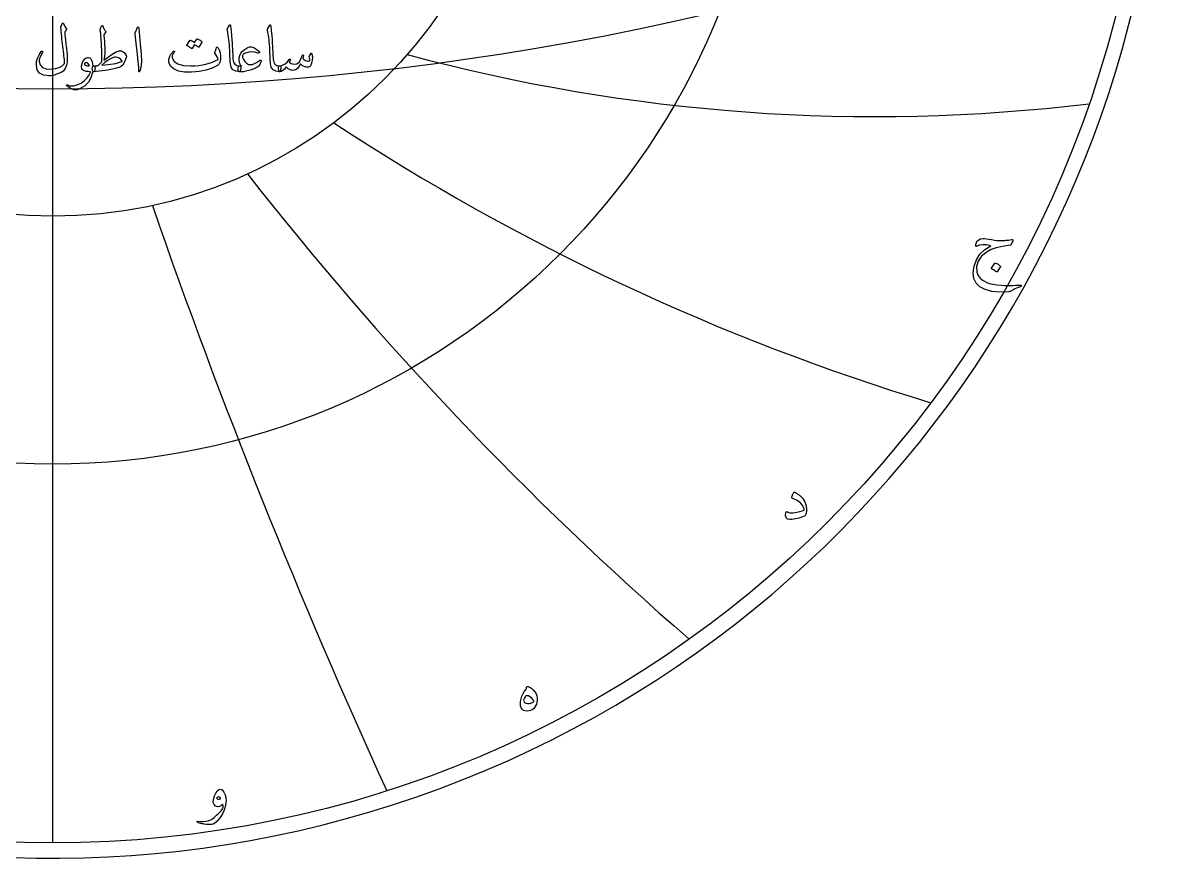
# Model space of a CAD drawing. Header units: millimetres. Extents: x -55 to 55, y -55 to 56.
# Drawn here: x -1.5 to 54.7, y -54.8 to -13.6 of the extents above; entities that cross this region are included whole.
import ezdxf

# ---------------------------------------------------------------- set-up
doc = ezdxf.new("R2010")
doc.units = ezdxf.units.MM
for name, color, linetype in [('CUT_OUTER', 1, 'Continuous'), ('ENGRAVE', 7, 'Continuous'), ('ENGRAVE_FINE', 8, 'Continuous'), ('TEXT', 5, 'Continuous')]:
    doc.layers.add(name, color=color, linetype=linetype)

msp = doc.modelspace()

# ---------------------------------------------------------------- linework, layer by layer
at = {"layer": 'CUT_OUTER'}
msp.add_arc((-0.0002, -0.0001), 54.7499, 132.89036, 87.80158, dxfattribs=at)
at = {"layer": 'ENGRAVE'}
for points in [[(0, -54), (0, 54)], [(0, -54), (0, -23.1383)]]:
    msp.add_lwpolyline(points, dxfattribs=at)
for radius in [54, 35.3478, 23.1383]:
    msp.add_circle((0, 0), radius, dxfattribs=at)
for centre, radius, start, end in [((40.5108, 70.1668), 88.3967, 254.890012, 276.848499), ((76.1833, 76.1833), 113.3898, 236.651368, 253.120233), ((139.69, 80.65), 165.1278, 218.017817, 228.99706), ((311.2503, 83.3993), 324.163, 199.088471, 204.578093)]:
    msp.add_arc(centre, radius, start, end, dxfattribs=at)
at = {"layer": 'ENGRAVE_FINE'}
msp.add_arc((0, 125.8167), 142.6767, 247.925664, 292.074336, dxfattribs=at)
at = {"layer": 'TEXT'}
for points in [[(0.4726, -13.6462), (0.4782, -13.6365), (0.4854, -13.6295), (0.4942, -13.6253), (0.5046, -13.6239), (0.515, -13.6257), (0.5237, -13.6311), (0.5309, -13.6401), (0.5365, -13.6526), (0.5663, -13.7259), (0.598, -13.7892), (0.6317, -13.8424), (0.6675, -13.8858), (0.678, -13.9013), (0.681, -13.9193), (0.6764, -13.9396), (0.6643, -13.9624), (0.6565, -13.9734), (0.6491, -13.984), (0.6421, -13.9941), (0.6355, -14.0039), (0.6293, -14.0131), (0.6235, -14.0215), (0.6182, -14.0291), (0.6132, -14.0359), (0.6048, -14.0482), (0.5988, -14.063), (0.5952, -14.0802), (0.594, -14.0997), (0.5978, -14.1549), (0.6028, -14.2151), (0.609, -14.2803), (0.6164, -14.3504), (0.6247, -14.4256), (0.6339, -14.5057), (0.6439, -14.5908), (0.6547, -14.681), (0.6668, -14.7709), (0.6774, -14.8554), (0.6867, -14.9345), (0.6946, -15.0083), (0.7013, -15.0769), (0.707, -15.1404), (0.7117, -15.199), (0.7154, -15.2526), (0.7195, -15.4113), (0.7066, -15.5616), (0.6764, -15.7035), (0.6291, -15.837), (0.583, -15.9155), (0.5118, -15.9879), (0.4154, -16.0544), (0.2938, -16.1149), (0.1621, -16.165), (0.0383, -16.2003), (-0.0774, -16.2208), (-0.1852, -16.2266), (-0.4551, -16.1895), (-0.6483, -16.0877), (-0.7649, -15.9212), (-0.8048, -15.6901), (-0.7908, -15.5179), (-0.7457, -15.3492), (-0.6694, -15.1841), (-0.5621, -15.0227), (-0.5539, -15.0133), (-0.5453, -15.0075), (-0.5363, -15.0053), (-0.5269, -15.0067), (-0.517, -15.0105), (-0.5094, -15.0155), (-0.5042, -15.0217), (-0.5014, -15.029), (-0.4994, -15.04), (-0.4998, -15.0506), (-0.5026, -15.0608), (-0.5078, -15.0706), (-0.581, -15.2133), (-0.6315, -15.3348), (-0.6593, -15.4352), (-0.6643, -15.5145), (-0.611, -15.6851), (-0.4958, -15.8043), (-0.3188, -15.8719), (-0.0798, -15.8881), (0.1355, -15.8648), (0.3186, -15.8107), (0.4693, -15.7258), (0.5876, -15.6103), (0.5851, -15.5545), (0.5808, -15.4893), (0.5747, -15.4148), (0.5669, -15.3308), (0.557, -15.2373), (0.5449, -15.134), (0.5306, -15.021), (0.5142, -14.8981), (0.4986, -14.7714), (0.4838, -14.6466), (0.4699, -14.5239), (0.4567, -14.4031), (0.4445, -14.2844), (0.4335, -14.1676), (0.4237, -14.0528), (0.4152, -13.94), (0.4024, -13.8315), (0.403, -13.8191), (0.4048, -13.8075), (0.4078, -13.7967), (0.412, -13.7868)], [(2.4207, -13.7612), (2.4283, -13.753), (2.4351, -13.7476), (2.4411, -13.745), (2.4463, -13.7452), (2.4524, -13.748), (2.4582, -13.7532), (2.4636, -13.7608), (2.4686, -13.7708), (2.4889, -13.8139), (2.5081, -13.8538), (2.5264, -13.8905), (2.5437, -13.9241), (2.5601, -13.954), (2.576, -13.98), (2.5913, -14.0019), (2.6059, -14.0199), (2.6167, -14.0347), (2.6203, -14.0502), (2.6167, -14.0666), (2.6059, -14.0838), (2.5421, -14.1636), (2.5339, -14.1774), (2.5285, -14.1931), (2.5259, -14.2109), (2.5261, -14.2307), (2.5365, -14.3814), (2.5453, -14.5141), (2.5524, -14.6289), (2.558, -14.7257), (2.5622, -14.8047), (2.5652, -14.8662), (2.567, -14.9101), (2.5676, -14.9364), (2.5669, -15.0143), (2.5648, -15.0881), (2.5613, -15.158), (2.5564, -15.2239), (2.5503, -15.2857), (2.5433, -15.3436), (2.5352, -15.3975), (2.5261, -15.4474), (2.7431, -15.2813), (2.9309, -15.1536), (3.0896, -15.0642), (3.2191, -15.0131), (3.2768, -14.9995), (3.3285, -14.9939), (3.3742, -14.9963), (3.4139, -15.0067), (3.47, -15.0358), (3.5233, -15.0817), (3.5738, -15.1444), (3.6215, -15.2239), (3.6289, -15.2428), (3.6319, -15.2646), (3.6305, -15.2891), (3.6247, -15.3165), (3.5929, -15.4147), (3.5552, -15.5081), (3.5115, -15.5967), (3.4618, -15.6805), (3.4135, -15.7344), (3.3452, -15.7811), (3.257, -15.8206), (3.1488, -15.853), (3.004, -15.885), (2.8602, -15.9141), (2.7174, -15.9401), (2.5756, -15.9632), (2.435, -15.983), (2.2958, -15.9995), (2.1579, -16.0126), (2.0215, -16.0222), (2.0061, -16.0179), (1.992, -16.0047), (1.979, -15.9827), (1.9672, -15.952), (1.9568, -15.9143), (1.9513, -15.8777), (1.9505, -15.8424), (1.9545, -15.8083), (1.9634, -15.7785), (1.9776, -15.7564), (1.997, -15.7418), (2.0215, -15.7348), (2.0542, -15.733), (2.085, -15.7308), (2.114, -15.7282), (2.1413, -15.7252), (2.1667, -15.7222), (2.1904, -15.7197), (2.2122, -15.7175), (2.2323, -15.7157), (2.4111, -15.5432), (2.4127, -15.5357), (2.4143, -15.526), (2.4159, -15.5142), (2.4175, -15.5001), (2.4191, -15.4838), (2.4207, -15.4654), (2.4223, -15.4447), (2.4239, -15.4219), (2.4253, -15.397), (2.4263, -15.3704), (2.4269, -15.3419), (2.4271, -15.3117), (2.4271, -15.2798), (2.4271, -15.2466), (2.4271, -15.212), (2.4271, -15.176), (2.4267, -15.1352), (2.4255, -15.0865), (2.4235, -15.0298), (2.4207, -14.9652), (2.4171, -14.8929), (2.4127, -14.8135), (2.4075, -14.7269), (2.4015, -14.633), (2.3878, -14.4249), (2.3752, -14.2602), (2.3638, -14.139), (2.3536, -14.0614), (2.3455, -14.0115), (2.3401, -13.9736), (2.3375, -13.9476), (2.3377, -13.9337), (2.3474, -13.9073), (2.3572, -13.8826), (2.3673, -13.8594), (2.3776, -13.8379), (2.3881, -13.8175), (2.3988, -13.7979), (2.4096, -13.7792), (2.4207, -13.7612)], [(4.1548, -13.8826), (4.1853, -13.8235), (4.2099, -13.8027), (4.2285, -13.8203), (4.241, -13.8762), (4.3145, -14.6586), (4.3582, -15.1388), (4.368, -15.5225), (4.3438, -15.8095), (4.2857, -15.9999), (4.2752, -16.0155), (4.2658, -16.0238), (4.2576, -16.025), (4.2506, -16.019), (4.245, -16.0097), (4.241, -15.9975), (4.2386, -15.9825), (4.2378, -15.9648), (4.2378, -15.8264), (4.2315, -15.6797), (4.2187, -15.5246), (4.1995, -15.3612), (4.1953, -15.3185), (4.1827, -15.2031), (4.1618, -15.0151), (4.1325, -14.7544), (4.0622, -14.1764), (4.0606, -14.1456), (4.0622, -14.1173), (4.067, -14.0913), (4.075, -14.0678)], [(8.7152, -13.7229), (8.7214, -13.7133), (8.7272, -13.7069), (8.7326, -13.7037), (8.7375, -13.7037), (8.7451, -13.7079), (8.7519, -13.7205), (8.7579, -13.7414), (8.7631, -13.7708), (8.7894, -14.0093), (8.811, -14.2299), (8.8278, -14.4325), (8.8397, -14.6171), (8.8474, -14.775), (8.8545, -14.9165), (8.861, -15.0416), (8.8669, -15.1504), (8.872, -15.2428), (8.8761, -15.3189), (8.8792, -15.3785), (8.8813, -15.4219), (8.9096, -15.5516), (8.9723, -15.647), (9.0693, -15.7081), (9.2006, -15.7348), (9.2371, -15.7444), (9.2605, -15.7668), (9.2707, -15.8019), (9.2677, -15.8498), (9.2527, -15.9252), (9.2365, -15.9791), (9.2192, -16.0115), (9.2006, -16.0222), (9.0158, -15.9979), (8.8797, -15.9248), (8.7922, -15.8031), (8.7535, -15.6326), (8.7474, -15.5511), (8.7419, -15.4694), (8.737, -15.3874), (8.7328, -15.3053), (8.7289, -15.223), (8.7252, -15.1404), (8.7217, -15.0577), (8.7184, -14.9748), (8.7124, -14.8166), (8.704, -14.6742), (8.6932, -14.5475), (8.6801, -14.4366), (8.6645, -14.3302), (8.6465, -14.2167), (8.6262, -14.0962), (8.6034, -13.9688), (8.6004, -13.9458), (8.601, -13.9249), (8.6052, -13.9059), (8.613, -13.889)], [(10.692, -13.7229), (10.6982, -13.7133), (10.704, -13.7069), (10.7094, -13.7037), (10.7144, -13.7037), (10.7219, -13.7079), (10.7287, -13.7205), (10.7347, -13.7414), (10.7399, -13.7708), (10.7662, -14.0093), (10.7878, -14.2299), (10.8046, -14.4325), (10.8165, -14.6171), (10.8242, -14.775), (10.8313, -14.9165), (10.8378, -15.0416), (10.8437, -15.1504), (10.8488, -15.2428), (10.8529, -15.3189), (10.856, -15.3785), (10.8581, -15.4219), (10.8864, -15.5516), (10.9491, -15.647), (11.0461, -15.7081), (11.1774, -15.7348), (11.2139, -15.7444), (11.2373, -15.7668), (11.2475, -15.8019), (11.2445, -15.8498), (11.2295, -15.9252), (11.2133, -15.9791), (11.196, -16.0115), (11.1774, -16.0222), (10.9926, -15.9979), (10.8565, -15.9248), (10.769, -15.8031), (10.7303, -15.6326), (10.7242, -15.5511), (10.7187, -15.4694), (10.7139, -15.3874), (10.7096, -15.3053), (10.7057, -15.223), (10.702, -15.1404), (10.6985, -15.0577), (10.6952, -14.9748), (10.6892, -14.8166), (10.6808, -14.6742), (10.67, -14.5475), (10.6569, -14.4366), (10.6413, -14.3302), (10.6233, -14.2167), (10.603, -14.0962), (10.5802, -13.9688), (10.5772, -13.9458), (10.5778, -13.9249), (10.582, -13.9059), (10.5898, -13.889)], [(7.0929, -14.4095), (7.0969, -14.4055), (7.1025, -14.4031), (7.1096, -14.4023), (7.1184, -14.4031), (7.1499, -14.4149), (7.1803, -14.4279), (7.2097, -14.442), (7.2382, -14.4574), (7.2658, -14.4742), (7.2929, -14.4925), (7.3193, -14.5125), (7.3452, -14.534), (7.3502, -14.5406), (7.3523, -14.5476), (7.3517, -14.555), (7.3484, -14.5628), (7.1951, -14.8055), (7.1909, -14.8087), (7.1847, -14.8087), (7.1765, -14.8055), (7.1663, -14.7991), (7.1593, -14.7932), (7.148, -14.7851), (7.1322, -14.7749), (7.112, -14.7624), (7.0873, -14.7475), (7.0577, -14.7301), (7.0234, -14.71), (6.9843, -14.6873), (6.8629, -14.8758), (6.8573, -14.8815), (6.8502, -14.8829), (6.8414, -14.8799), (6.831, -14.8726), (6.822, -14.8662), (6.8078, -14.8566), (6.7885, -14.8438), (6.7639, -14.8279), (6.7338, -14.8087), (6.6977, -14.7863), (6.6556, -14.7608), (6.6075, -14.732), (6.6025, -14.7273), (6.6003, -14.7225), (6.6009, -14.7177), (6.6043, -14.7129), (6.7607, -14.4798), (6.7647, -14.4758), (6.7703, -14.4734), (6.7775, -14.4726), (6.7863, -14.4734), (6.813, -14.4821), (6.839, -14.4921), (6.8641, -14.5036), (6.8885, -14.5165), (6.912, -14.5306), (6.9348, -14.5456), (6.9567, -14.5617), (6.9779, -14.5788)], [(8.134, -14.8342), (8.1554, -14.8612), (8.1751, -14.8909), (8.1929, -14.9235), (8.209, -14.9588), (8.2233, -14.9967), (8.2358, -15.037), (8.2464, -15.0797), (8.2553, -15.1249), (8.2669, -15.2155), (8.2697, -15.3053), (8.2637, -15.3943), (8.2489, -15.4825), (8.2266, -15.5612), (8.1978, -15.6246), (8.1627, -15.6729), (8.1212, -15.7061), (7.9895, -15.7757), (7.8497, -15.8378), (7.702, -15.8923), (7.5464, -15.9392), (7.3827, -15.9781), (7.211, -16.0087), (7.0314, -16.0308), (6.8438, -16.0446), (6.4921, -16.041), (6.2035, -15.9919), (5.9779, -15.8973), (5.8155, -15.7572), (5.7488, -15.6476), (5.718, -15.5296), (5.7232, -15.4033), (5.7644, -15.2686), (5.7782, -15.2395), (5.7943, -15.2099), (5.8126, -15.1796), (5.833, -15.1488), (5.8557, -15.1174), (5.8805, -15.0853), (5.9076, -15.0527), (5.9368, -15.0195), (5.9466, -15.0101), (5.9568, -15.0043), (5.9673, -15.0021), (5.9783, -15.0035), (5.9857, -15.0063), (5.9919, -15.0115), (5.9969, -15.0191), (6.0007, -15.029), (6.0025, -15.0384), (6.0015, -15.0474), (5.9977, -15.056), (5.9911, -15.0642), (5.9638, -15.0967), (5.9392, -15.1304), (5.9174, -15.1654), (5.8985, -15.2015), (5.8855, -15.236), (5.8785, -15.2694), (5.8775, -15.3015), (5.8825, -15.3324), (5.9823, -15.5131), (6.1699, -15.6398), (6.4454, -15.7127), (6.8086, -15.7316), (7.0083, -15.7239), (7.1987, -15.7073), (7.3796, -15.6816), (7.5511, -15.647), (7.7135, -15.6034), (7.8669, -15.5508), (8.0113, -15.4892), (8.1467, -15.4187), (8.1336, -15.3528), (8.1036, -15.2797), (8.0569, -15.1995), (7.9935, -15.1121), (7.9915, -15.1037), (7.9919, -15.0881), (7.9946, -15.0654), (7.9998, -15.0354), (8.0012, -15.0324), (8.0022, -15.0298), (8.0028, -15.0277), (8.003, -15.0259), (8.0134, -14.9851), (8.0286, -14.9396), (8.0485, -14.8893), (8.0733, -14.8342), (8.0843, -14.8175), (8.098, -14.8119), (8.1146, -14.8175), (8.134, -14.8342)], [(10.2768, -15.5017), (10.1906, -15.6933), (10.1796, -15.7123), (10.1691, -15.7276), (10.1589, -15.7394), (10.1491, -15.7476), (10.0994, -15.7816), (10.0461, -15.8135), (9.9892, -15.8431), (9.9287, -15.8705), (9.8649, -15.8962), (9.7978, -15.9204), (9.7275, -15.9433), (9.6541, -15.9648), (9.5168, -15.9983), (9.3954, -16.019), (9.29, -16.027), (9.2006, -16.0222), (9.1665, -16.0067), (9.1439, -15.9759), (9.1329, -15.93), (9.1335, -15.869), (9.1417, -15.8139), (9.1535, -15.7731), (9.1689, -15.7468), (9.1878, -15.7348), (9.191, -15.7348), (9.1942, -15.7348), (9.1974, -15.7348), (9.2006, -15.7348), (9.2244, -15.7372), (9.2477, -15.738), (9.2707, -15.7372), (9.2932, -15.7348), (9.2545, -15.6775), (9.2246, -15.6143), (9.2034, -15.545), (9.191, -15.4698), (9.1892, -15.335), (9.2126, -15.2151), (9.2611, -15.1099), (9.3347, -15.0195), (9.4296, -14.935), (9.5224, -14.8702), (9.6132, -14.8249), (9.702, -14.7991), (9.7978, -14.7993), (9.9064, -14.835), (10.0277, -14.9063), (10.1619, -15.0131), (10.177, -15.0296), (10.1842, -15.0474), (10.1834, -15.0664), (10.1746, -15.0865), (10.1621, -15.1021), (10.1467, -15.1105), (10.1285, -15.1117), (10.1076, -15.1057), (9.9573, -15.0622), (9.8066, -15.0466), (9.6555, -15.059), (9.504, -15.0993), (9.4439, -15.1247), (9.3978, -15.1528), (9.3657, -15.1837), (9.3475, -15.2175), (9.3431, -15.2602), (9.3555, -15.3149), (9.3846, -15.3815), (9.4305, -15.4602), (9.4864, -15.5396), (9.5391, -15.5991), (9.5886, -15.6386), (9.6349, -15.6582), (9.7357, -15.6682), (9.8369, -15.6566), (9.9385, -15.6234), (10.0405, -15.5688), (10.1331, -15.5049), (10.181, -15.4745), (10.2194, -15.457), (10.2481, -15.4522), (10.2673, -15.4602), (10.275, -15.47), (10.2792, -15.4801), (10.2798, -15.4907), (10.2768, -15.5017)], [(12.7263, -15.1121), (12.7333, -15.1073), (12.7415, -15.1089), (12.7508, -15.1169), (12.7614, -15.1312), (12.7728, -15.1556), (12.7814, -15.1903), (12.7872, -15.2354), (12.7902, -15.2909), (12.7912, -15.354), (12.7878, -15.4155), (12.78, -15.4753), (12.7678, -15.5336), (12.7323, -15.647), (12.6928, -15.7284), (12.6492, -15.7779), (12.6017, -15.7955), (12.4894, -15.7889), (12.3854, -15.7596), (12.2898, -15.7075), (12.2025, -15.6326), (12.1427, -15.7506), (12.0716, -15.8426), (11.9894, -15.9087), (11.896, -15.9488), (11.798, -15.9576), (11.6988, -15.9328), (11.5984, -15.8745), (11.4968, -15.7827), (11.4145, -15.8875), (11.3339, -15.9624), (11.2549, -16.0073), (11.1774, -16.0222), (11.1619, -16.0135), (11.1471, -15.9871), (11.1331, -15.9432), (11.1199, -15.8817), (11.1151, -15.821), (11.1231, -15.7763), (11.1439, -15.7476), (11.1774, -15.7348), (11.3247, -15.7015), (11.4537, -15.6366), (11.5642, -15.5402), (11.6565, -15.4123), (11.6614, -15.4053), (11.6668, -15.4003), (11.6726, -15.3973), (11.6788, -15.3963), (11.6864, -15.3971), (11.6932, -15.3995), (11.6992, -15.4035), (11.7044, -15.4091), (11.7073, -15.4262), (11.7004, -15.4554), (11.6834, -15.4965), (11.6565, -15.5496), (11.6918, -15.5905), (11.7467, -15.6207), (11.8211, -15.64), (11.9151, -15.6486), (12.0323, -15.624), (12.1347, -15.544), (12.2223, -15.4085), (12.2952, -15.2175), (12.2988, -15.2077), (12.3031, -15.2007), (12.3083, -15.1965), (12.3143, -15.1951), (12.3233, -15.1959), (12.3311, -15.1983), (12.3377, -15.2023), (12.3431, -15.2079), (12.3471, -15.2159), (12.3495, -15.2239), (12.3502, -15.2318), (12.3495, -15.2398), (12.3175, -15.374), (12.3548, -15.4071), (12.3997, -15.4362), (12.4522, -15.4614), (12.5123, -15.4825), (12.5708, -15.4963), (12.6153, -15.4993), (12.6459, -15.4915), (12.6624, -15.473), (12.6678, -15.4446), (12.6648, -15.4043), (12.6534, -15.352), (12.6337, -15.2877), (12.6371, -15.2696), (12.6536, -15.2342), (12.6834, -15.1817), (12.7263, -15.1121)], [(1.9576, -16.0574), (1.8828, -16.3202), (1.7572, -16.5404), (1.581, -16.7178), (1.3541, -16.8526), (1.3223, -16.8662), (1.291, -16.8785), (1.2601, -16.8894), (1.2295, -16.8989), (1.1996, -16.9068), (1.1704, -16.9128), (1.1421, -16.9171), (1.1145, -16.9196), (1.0459, -16.9098), (0.9549, -16.8741), (0.8415, -16.8124), (0.7058, -16.7248), (0.6912, -16.7122), (0.6826, -16.7001), (0.68, -16.6883), (0.6834, -16.6769), (0.691, -16.6681), (0.701, -16.6641), (0.7134, -16.6649), (0.7281, -16.6705), (0.8692, -16.7162), (1.0275, -16.716), (1.203, -16.6699), (1.3956, -16.5779), (1.5529, -16.4711), (1.683, -16.3456), (1.786, -16.2013), (1.8618, -16.0382), (1.8612, -16.0324), (1.8594, -16.0278), (1.8564, -16.0244), (1.8523, -16.0222), (1.7423, -16.0159), (1.6487, -16.0031), (1.5714, -15.9839), (1.5105, -15.9584), (1.4634, -15.9189), (1.4339, -15.8642), (1.4219, -15.7943), (1.4275, -15.7093), (1.4293, -15.698), (1.4315, -15.6865), (1.4341, -15.6748), (1.4371, -15.663), (1.4405, -15.6507), (1.4443, -15.6378), (1.4485, -15.6243), (1.4531, -15.6103), (1.4906, -15.5191), (1.5361, -15.4434), (1.5896, -15.3833), (1.6511, -15.3388), (1.7139, -15.3145), (1.7716, -15.3149), (1.8241, -15.34), (1.8714, -15.3899), (1.9127, -15.4594), (1.9441, -15.54), (1.9654, -15.6318), (1.9768, -15.7348), (1.9831, -15.7347), (1.9892, -15.7344), (1.9951, -15.7339), (2.0008, -15.7332), (2.0064, -15.7325), (2.0123, -15.732), (2.0184, -15.7317), (2.0247, -15.7316), (2.0463, -15.7362), (2.063, -15.75), (2.075, -15.7729), (2.0822, -15.8051), (2.0852, -15.8404), (2.0846, -15.8761), (2.0804, -15.9123), (2.0726, -15.9488), (2.0624, -15.9809), (2.0511, -16.0039), (2.0385, -16.0177), (2.0247, -16.0222), (1.964, -16.0222), (1.9636, -16.028), (1.9624, -16.0358), (1.9604, -16.0456), (1.9576, -16.0574)], [(1.8044, -15.6997), (1.7708, -15.6412), (1.7341, -15.5999), (1.6942, -15.5757), (1.6511, -15.5688), (1.6253, -15.5755), (1.6024, -15.5863), (1.5822, -15.6011), (1.5648, -15.6199), (1.5592, -15.6298), (1.5585, -15.6406), (1.5624, -15.6522), (1.5712, -15.6646), (1.6042, -15.6935), (1.6519, -15.7133), (1.7143, -15.7238), (1.7916, -15.7252), (1.7996, -15.7236), (1.8044, -15.7189), (1.806, -15.7109), (1.8044, -15.6997)], [(3.1073, -15.3005), (3.0912, -15.3011), (3.0746, -15.3029), (3.0576, -15.3059), (3.0403, -15.3101), (2.8834, -15.3718), (2.7289, -15.4578), (2.5768, -15.5682), (2.4271, -15.7029), (2.5766, -15.6889), (2.7185, -15.6725), (2.8528, -15.6538), (2.9796, -15.6326), (3.0987, -15.6089), (3.2103, -15.5823), (3.3143, -15.553), (3.4107, -15.5209), (3.4197, -15.5171), (3.4243, -15.5121), (3.4245, -15.5059), (3.4203, -15.4985), (3.3516, -15.4143), (3.2766, -15.3532), (3.1951, -15.3153), (3.1073, -15.3005)], [(47.2886, -24.3491), (47.2068, -24.533), (47.1994, -24.5452), (47.1907, -24.5543), (47.1806, -24.5605), (47.1694, -24.5637), (46.7915, -24.6233), (46.4753, -24.6966), (46.2209, -24.7834), (46.0282, -24.8839), (45.758, -25.1043), (45.5845, -25.3463), (45.5077, -25.6101), (45.5275, -25.8956), (45.5875, -26.0502), (45.6893, -26.1869), (45.8328, -26.3057), (46.018, -26.4066), (46.1481, -26.4517), (46.3101, -26.4883), (46.504, -26.5165), (46.7299, -26.536), (46.85, -26.5418), (46.9684, -26.5454), (47.0851, -26.5469), (47.2, -26.5463), (47.3129, -26.5437), (47.4231, -26.5394), (47.5309, -26.5335), (47.636, -26.5258), (47.6607, -26.5241), (47.6803, -26.5258), (47.6948, -26.5309), (47.7042, -26.5394), (47.7093, -26.5499), (47.711, -26.5607), (47.7093, -26.572), (47.7042, -26.5837), (47.7005, -26.59), (47.6961, -26.5952), (47.6911, -26.5994), (47.6854, -26.6025), (47.6794, -26.6051), (47.6731, -26.608), (47.6666, -26.6111), (47.6599, -26.6144), (47.5617, -26.6457), (47.4751, -26.6783), (47.3999, -26.7121), (47.3363, -26.7472), (47.2955, -26.7726), (47.2584, -26.7941), (47.2248, -26.8117), (47.1949, -26.8256), (47.169, -26.8362), (47.1476, -26.8443), (47.1307, -26.8499), (47.1183, -26.8528), (46.6524, -26.8701), (46.2564, -26.8367), (45.9303, -26.7526), (45.6739, -26.6178), (45.4887, -26.433), (45.3793, -26.2022), (45.3456, -25.9254), (45.3878, -25.6027), (45.4994, -25.2776), (45.6739, -25.0006), (45.9115, -24.7717), (46.2122, -24.591), (45.9992, -24.5503), (45.8136, -24.5407), (45.6552, -24.5622), (45.524, -24.6148), (45.5126, -24.6191), (45.5019, -24.6216), (45.4921, -24.6225), (45.4832, -24.6216), (45.4757, -24.6188), (45.4704, -24.6139), (45.4672, -24.6069), (45.4661, -24.5978), (45.4708, -24.5554), (45.4781, -24.5135), (45.4879, -24.4719), (45.5002, -24.4309), (45.5436, -24.351), (45.6126, -24.292), (45.7071, -24.2539), (45.8272, -24.2367), (45.9032, -24.2373), (45.9984, -24.2461), (46.1127, -24.2629), (46.2462, -24.2878), (46.384, -24.3127), (46.5111, -24.3295), (46.6275, -24.3382), (46.7333, -24.3389), (46.7842, -24.3366), (46.8381, -24.3333), (46.8949, -24.329), (46.9548, -24.3235), (47.0176, -24.3168), (47.0834, -24.3086), (47.1521, -24.299), (47.2239, -24.2878), (47.265, -24.2865), (47.2894, -24.2963), (47.2973, -24.3172), (47.2886, -24.3491)], [(46.4097, -25.4528), (46.414, -25.4485), (46.4199, -25.446), (46.4276, -25.4451), (46.437, -25.446), (46.5032, -25.4728), (46.5656, -25.5056), (46.6241, -25.5443), (46.6788, -25.589), (46.6842, -25.5959), (46.6865, -25.6027), (46.6859, -25.6095), (46.6822, -25.6163), (46.5221, -25.8752), (46.5162, -25.8814), (46.5085, -25.8829), (46.4991, -25.8797), (46.4881, -25.8718), (46.4785, -25.865), (46.4634, -25.8547), (46.4427, -25.8411), (46.4165, -25.8241), (46.3844, -25.8037), (46.3459, -25.7798), (46.3009, -25.7526), (46.2496, -25.7219), (46.2428, -25.7168), (46.2394, -25.7117), (46.2394, -25.7066), (46.2428, -25.7015)], [(36.4074, -36.9556), (36.4209, -36.9151), (36.4342, -36.8785), (36.4473, -36.8461), (36.4602, -36.8177), (36.4726, -36.7931), (36.4845, -36.7721), (36.4956, -36.7547), (36.5062, -36.741), (36.5226, -36.7278), (36.5411, -36.7223), (36.5617, -36.7244), (36.5845, -36.7342), (36.7861, -36.8694), (36.9413, -37.0263), (37.0501, -37.2049), (37.1125, -37.4053), (37.1212, -37.4625), (37.127, -37.5185), (37.1298, -37.5732), (37.1295, -37.6267), (37.1261, -37.6784), (37.1193, -37.728), (37.1091, -37.7755), (37.0955, -37.8209), (37.0833, -37.8451), (37.0674, -37.8668), (37.0476, -37.886), (37.0239, -37.9026), (36.9426, -37.9424), (36.8587, -37.9767), (36.7723, -38.0054), (36.6833, -38.0286), (36.5922, -38.0467), (36.4994, -38.0602), (36.4048, -38.0689), (36.3086, -38.0729), (36.1945, -38.0538), (36.1246, -37.9895), (36.0991, -37.88), (36.1178, -37.7255), (36.1242, -37.7087), (36.1332, -37.6957), (36.1447, -37.6865), (36.1587, -37.6812), (36.1708, -37.6827), (36.1834, -37.6871), (36.1964, -37.6946), (36.2098, -37.705), (36.2513, -37.7274), (36.3077, -37.7399), (36.3791, -37.7427), (36.4653, -37.7357), (36.6524, -37.7084), (36.8051, -37.6778), (36.9232, -37.6437), (37.0069, -37.6062), (37.0112, -37.6011), (37.0137, -37.5926), (37.0146, -37.5807), (37.0137, -37.5654), (36.956, -37.4044), (36.8443, -37.2622), (36.6784, -37.1387), (36.4585, -37.034), (36.4297, -37.0188), (36.4116, -37.0007), (36.4042, -36.9797), (36.4074, -36.9556)], [(23.359, -46.315), (23.3881, -46.3016), (23.4211, -46.2988), (23.458, -46.3067), (23.4986, -46.3252), (23.5997, -46.3929), (23.6851, -46.47), (23.7547, -46.5564), (23.8086, -46.6522), (23.8459, -46.7521), (23.8657, -46.8541), (23.868, -46.9582), (23.8529, -47.0644), (23.8254, -47.1613), (23.7873, -47.2475), (23.7386, -47.3231), (23.6792, -47.388), (23.6121, -47.4402), (23.5403, -47.4774), (23.4639, -47.4998), (23.3828, -47.5073), (23.2768, -47.4996), (23.1903, -47.4698), (23.1235, -47.4178), (23.0762, -47.3437), (23.0479, -47.2537), (23.0379, -47.1504), (23.0462, -47.034), (23.0728, -46.9043), (23.116, -46.7698), (23.1742, -46.642), (23.2472, -46.5211), (23.3351, -46.407), (23.3381, -46.4016), (23.3402, -46.3925), (23.3415, -46.3795), (23.3419, -46.3627), (23.343, -46.3444), (23.3462, -46.3303), (23.3515, -46.3205), (23.359, -46.315)], [(23.6826, -47.0474), (23.6968, -47.0295), (23.6987, -47.0065), (23.6883, -46.9784), (23.6655, -46.9452), (23.5865, -46.8592), (23.5097, -46.7987), (23.435, -46.7638), (23.3624, -46.7544), (23.3279, -46.7606), (23.2959, -46.7791), (23.2666, -46.81), (23.2397, -46.8532), (23.2182, -46.8998), (23.2048, -46.9409), (23.1995, -46.9765), (23.2023, -47.0065), (23.2261, -47.0616), (23.267, -47.101), (23.3249, -47.1247), (23.3998, -47.1325), (23.4827, -47.1272), (23.5574, -47.1113), (23.624, -47.0846), (23.6826, -47.0474)], [(7.9668, -51.6853), (8.029, -51.5409), (8.0963, -51.4383), (8.1687, -51.3774), (8.2462, -51.3582), (8.2947, -51.3668), (8.3416, -51.3923), (8.3867, -51.4349), (8.4301, -51.4945), (8.451, -51.529), (8.4693, -51.5643), (8.4851, -51.6005), (8.4983, -51.6376), (8.5095, -51.6757), (8.5195, -51.7151), (8.5283, -51.7557), (8.5357, -51.7977), (8.5428, -51.8911), (8.5366, -52.0012), (8.5172, -52.1279), (8.4846, -52.2712), (8.4365, -52.4196), (8.3705, -52.5616), (8.2866, -52.6972), (8.1849, -52.8264), (8.0782, -52.939), (7.983, -53.0214), (7.8994, -53.0736), (7.8272, -53.0955), (7.7535, -53.0994), (7.6688, -53.0972), (7.573, -53.0891), (7.4661, -53.0751), (7.4119, -53.0663), (7.3618, -53.0568), (7.3157, -53.0467), (7.2736, -53.0359), (7.2354, -53.025), (7.2008, -53.0142), (7.1698, -53.0037), (7.1425, -52.9933), (7.1263, -52.9844), (7.1152, -52.9746), (7.1093, -52.964), (7.1084, -52.9525), (7.1137, -52.941), (7.1229, -52.9337), (7.1359, -52.9307), (7.1527, -52.932), (7.2841, -52.9448), (7.4124, -52.9456), (7.5378, -52.9346), (7.6603, -52.9116), (7.6981, -52.8999), (7.7399, -52.8818), (7.7858, -52.8573), (7.8357, -52.8264), (7.8897, -52.7892), (7.9477, -52.7455), (8.0097, -52.6955), (8.0759, -52.6391), (8.1406, -52.5807), (8.1985, -52.5249), (8.2496, -52.4717), (8.2939, -52.4211), (8.3311, -52.3727), (8.3611, -52.3265), (8.3839, -52.2825), (8.3995, -52.2405), (8.3905, -52.1771), (8.3807, -52.1298), (8.3701, -52.0987), (8.3586, -52.0838), (8.2894, -52.1654), (8.2113, -52.209), (8.1242, -52.2147), (8.0282, -52.1826), (7.949, -52.1132), (7.9123, -52.0072), (7.9183, -51.8645), (7.9668, -51.6853)], [(8.2768, -51.8113), (8.2266, -51.7504), (8.1746, -51.7278), (8.121, -51.7436), (8.0656, -51.7977), (8.1108, -51.8343), (8.161, -51.8488), (8.2164, -51.8411), (8.2768, -51.8113)]]:
    msp.add_lwpolyline(points, close=True, dxfattribs=at)

doc.saveas('drawing.dxf')
